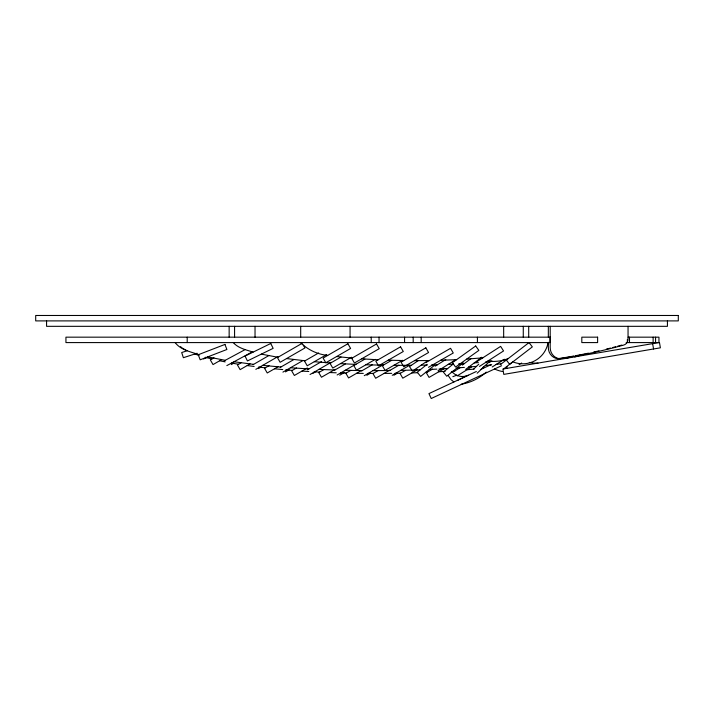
<?xml version="1.0" encoding="UTF-8"?>
<svg xmlns="http://www.w3.org/2000/svg" width="714" height="714" viewBox="0 0 714 714"><rect width="100%" height="100%" fill="white"/><g stroke="black" fill="none" stroke-linecap="round" stroke-linejoin="round"><path stroke-width="1.07" d="M473.427 369.308L478.808 364.176M477.166 373.226L490.25 360.766M486.261 372.11C479.29 378.438 470.499 382.74 461.199 384.212M453.336 363.908L443.349 372.056L446.768 376.251L463.225 362.837M427.052 364.327L417.262 372.199L420.653 376.43L434.835 365.024M500.318 364.64L506.753 359.669M503.629 368.933L512.215 362.293M462.36 365.104L470.91 358.633M465.626 369.424L481.727 357.25M418.324 360.561L409.47 366.603L412.531 371.084L427.561 360.829M476.541 361.846L500.63 346.379L503.557 350.949L479.469 366.407M489.322 362.382L491.848 360.793M492.214 366.969L504.441 359.267M435.129 366.184L445.795 359.526M438.003 370.789L456.014 359.535M454.3 371.289L460.432 367.46M457.174 375.885L471.579 366.88M213.986 357.776L210.318 359.892L213.031 364.586L221.456 359.722M231.3 364.595L233.88 363.105M241.091 362.828L237.432 364.943L240.136 369.638L250.07 363.899M253.113 364.649L268.875 355.554M255.826 369.343L277.871 356.616M258.406 368.611L260.994 367.121M302.031 343.38L277.416 357.589L280.129 362.284L304.923 347.968L303.298 345.157M269.026 365.684L264.537 368.281L267.241 372.976L278.219 366.639M280.218 367.415L293.998 359.463M282.931 372.11L303.155 360.436M285.511 371.887L289.179 369.772M318.676 352.93L304.521 361.097L307.225 365.791L326.539 354.653M296.542 367.951L291.642 370.78L294.355 375.475L307.323 367.987M307.332 369.816L321.478 361.65M310.037 374.511L331.171 362.31M312.616 373.529L315.204 372.03M341.006 357.045L330.055 363.372L332.76 368.067L351.547 357.223M323.647 369.727L318.747 372.556L321.461 377.251L335.232 369.299M334.438 370.271L345.317 363.988M337.142 374.966L355.929 364.122M364.854 359.124L353.76 365.532L356.473 370.227L375.252 359.383M339.721 375.216L344.621 372.387M350.752 370.414L345.853 373.243L348.566 377.938L361.355 370.548M361.543 370.977L372.422 364.693M364.256 375.671L383.561 364.533M391.629 360.329L382.347 365.693L385.06 370.387L402.535 360.293M366.826 375.296L370.495 373.181M378.018 370.637L372.958 373.565L375.671 378.259L389.826 370.084M389.532 370.602L398.814 365.247M392.245 375.296L409.72 365.211M393.932 375.225L397.6 373.11M405.275 370.468L400.063 373.476L402.776 378.17L417.494 369.673M425.758 362.623L450.552 348.307L453.256 353.002L428.471 367.317M432.604 369.093L426.32 372.726L429.034 377.42L444.795 368.317M519.105 364.533L521.693 363.033M224.25 360.838L244.804 349.771M226.82 365.613L252.024 352.038M476.363 371.494L428.944 393.601L431.229 398.519L501.594 365.711M481.013 369.325L490.929 364.702M203.535 358.955L207.435 357.303M187.077 350.806L181.695 352.537L183.364 357.696L197.118 353.26M612.63 347.548L615.673 346.727M617.708 346.183L621.778 345.085M496.069 364.372L501.505 363.721M502.718 360.356L506.851 359.874M485.234 365.541L491.723 364.872M474.114 369.102L467.01 369.745M482.762 357.848L466.706 359.088M476.506 366.371L468.473 367.067M485.565 362.025L490.598 361.579M464.386 367.38L456.987 367.924M474.23 362.917L478.371 362.605M453.283 370.825L455.282 370.673M464.395 363.56L458.709 363.872M438.86 371.744L445.108 371.369M439.039 369.004L447.669 368.531M425.446 372.413L426.981 372.342M456.585 359.669L440.636 360.293M429.319 369.459L436.879 369.12M448.267 364.372L453.256 364.158M417.663 372.708L411.889 372.913M437.387 364.783L431.515 364.961M413.584 370.048L420.225 369.816M427.302 365.059L421.171 365.184M400.786 370.37L412.478 370.084M429.364 360.543L414.477 360.65M389.826 370.53L373.011 370.62M391.674 373.351L384.034 373.431M394.994 373.297L400.527 373.208M411.362 365.318L393.825 365.318M628.052 337.169L658.96 337.169L658.96 342.586L626.187 342.586M367.701 373.413L373.208 373.422M403.794 360.561L388.246 360.186M383.204 365.193L365.925 364.774M362.284 370.566L345.264 370.28M356.598 373.297L363.292 373.404M340.632 372.931L346.138 373.083M334.902 370.004L318.908 369.397M329.609 372.547L336.232 372.797M355.742 364.39L340.444 363.631M378.108 359.785L361.641 358.83M314.16 371.824L319.551 372.092M308.912 368.906L290.455 367.772M308.805 371.503L301.96 371.084M330.68 363.007L314.33 361.695M292.329 370.379L285.787 369.843M280.888 367.032L262.734 365.354M352.073 358.098L336.589 356.545M282.744 369.575L274.479 368.799M305.056 360.793L286.573 358.562M258.539 367.058L265.305 367.826M253.622 364.363L233.987 361.748M254.139 366.478L247.214 365.55M327.708 355.411L324.87 355.028A44.786 44.786 0 0 1 300.558 342.586M231.398 363.051L238.61 364.265M277.96 357.277L261.333 354.126M225.196 360.329L207.774 356.866M225.187 361.882L219.653 360.766M211.871 358.999L205.221 357.277M253.104 352.118C246.223 349.869 238.235 348.253 233.264 342.586M198.67 354.572C190.495 351.761 180.624 349.869 175.135 342.586M199.072 355.438L194.815 354.001M182.552 348.236L186.051 350.262M453.899 381.954L450.998 379.616L448.124 375.394M180.499 346.683L181.874 347.718M652.641 343.639L653.551 348.985M667.429 320.898L667.429 326.325L46.571 326.325L46.571 320.898M655.568 337.169L655.568 342.586M653.123 337.169L653.123 342.586M629.489 337.169L629.489 342.586M628.052 326.325L628.052 339.061A6.221 5.837 -90 0 1 623.634 345.085L614.486 347.548A634.398 595.797 -90 0 1 559.562 358.705A11.138 10.469 -90 0 1 550.199 347.62L550.199 326.325M627.374 339.337L627.374 342.586M548.334 326.325L548.334 336.972M548.334 342.301L548.334 347.62A11.138 10.469 -90 0 0 557.696 358.705A634.398 595.797 -90 0 0 570.459 356.616M528.699 326.325L528.699 337.169M523.273 326.325L523.273 337.169M506.824 366.461L506.824 368.37M503.665 326.325L503.665 337.169M477.416 337.169L477.416 342.586M421.18 337.169L421.18 342.586M413.183 337.169L413.183 342.586M404.57 337.169L404.57 342.586M379.045 337.169L379.045 342.586M371.218 337.169L371.218 342.586M350.065 326.325L350.065 337.169M300.692 326.325L300.692 337.169M255.032 326.325L255.032 337.169M234.576 326.325L234.576 337.169M229.149 326.325L229.149 337.169M187.202 337.169L187.202 342.586M453.319 371.521A272.204 120.184 0 0 1 451.212 372.128M456.746 375.18A225.428 99.532 0 0 1 452.828 376.689M467.063 375.635A194.047 85.671 0 0 1 457.567 380.339M571.387 356.527A21.831 21.831 0 0 1 565.488 358.419M538.008 363.087A28.471 28.471 0 0 1 529.279 362.4M580.544 355.117A26.132 26.132 0 0 1 574.627 356.875M508.43 358.419A38.824 38.824 0 0 1 487.867 361.025M548.093 342.586A25.758 25.758 0 0 1 512.875 361.846M610.532 348.075A634.398 595.797 -90 0 1 606.347 349.11M598.992 350.851A634.398 595.797 -90 0 1 593.727 352.029M588.452 353.153A634.398 595.797 -90 0 1 586.346 353.591M585.284 353.814A634.398 595.797 -90 0 1 575.761 355.661M573.645 356.045A634.398 595.797 -90 0 1 571.521 356.429M482.744 368.245A14.173 14.173 0 0 1 483.467 366.755M502.602 371.512A29.711 29.711 0 0 1 494.561 368.986M468.357 375.225A13.896 13.896 0 0 1 451.757 371.458M529.029 342.586L506.333 360.034L509.635 364.336L532.332 346.888L529.029 342.586M475.694 345.987L452.417 362.65L455.577 367.058L478.853 350.396L475.694 345.987M347.905 343.755L323.112 358.062L325.825 362.766L350.619 348.45L347.905 343.755M376.528 343.978L351.734 358.294L354.447 362.989L379.241 348.673L376.528 343.978M400.581 346.808L375.796 361.123L378.5 365.818L403.294 351.502L400.581 346.808M425.847 347.825L401.054 362.141L403.767 366.835L428.561 352.52L425.847 347.825M270.758 343.479L245.045 356.072L247.437 360.936L273.141 348.343L270.758 343.479M224.946 344.434L198.233 354.742L200.188 359.802L226.891 349.494L224.946 344.434M659.468 342.479L502.879 369.04L503.789 374.386L660.379 347.825L659.468 342.479M678.3 315.481L35.7 315.481L35.7 320.898L678.3 320.898L678.3 315.481M550.101 337.169L65.938 337.169L65.938 342.586L550.101 342.586L550.101 337.169M597.618 337.169L581.812 337.169L581.812 342.586L597.618 342.586L597.618 337.169"/></g></svg>
